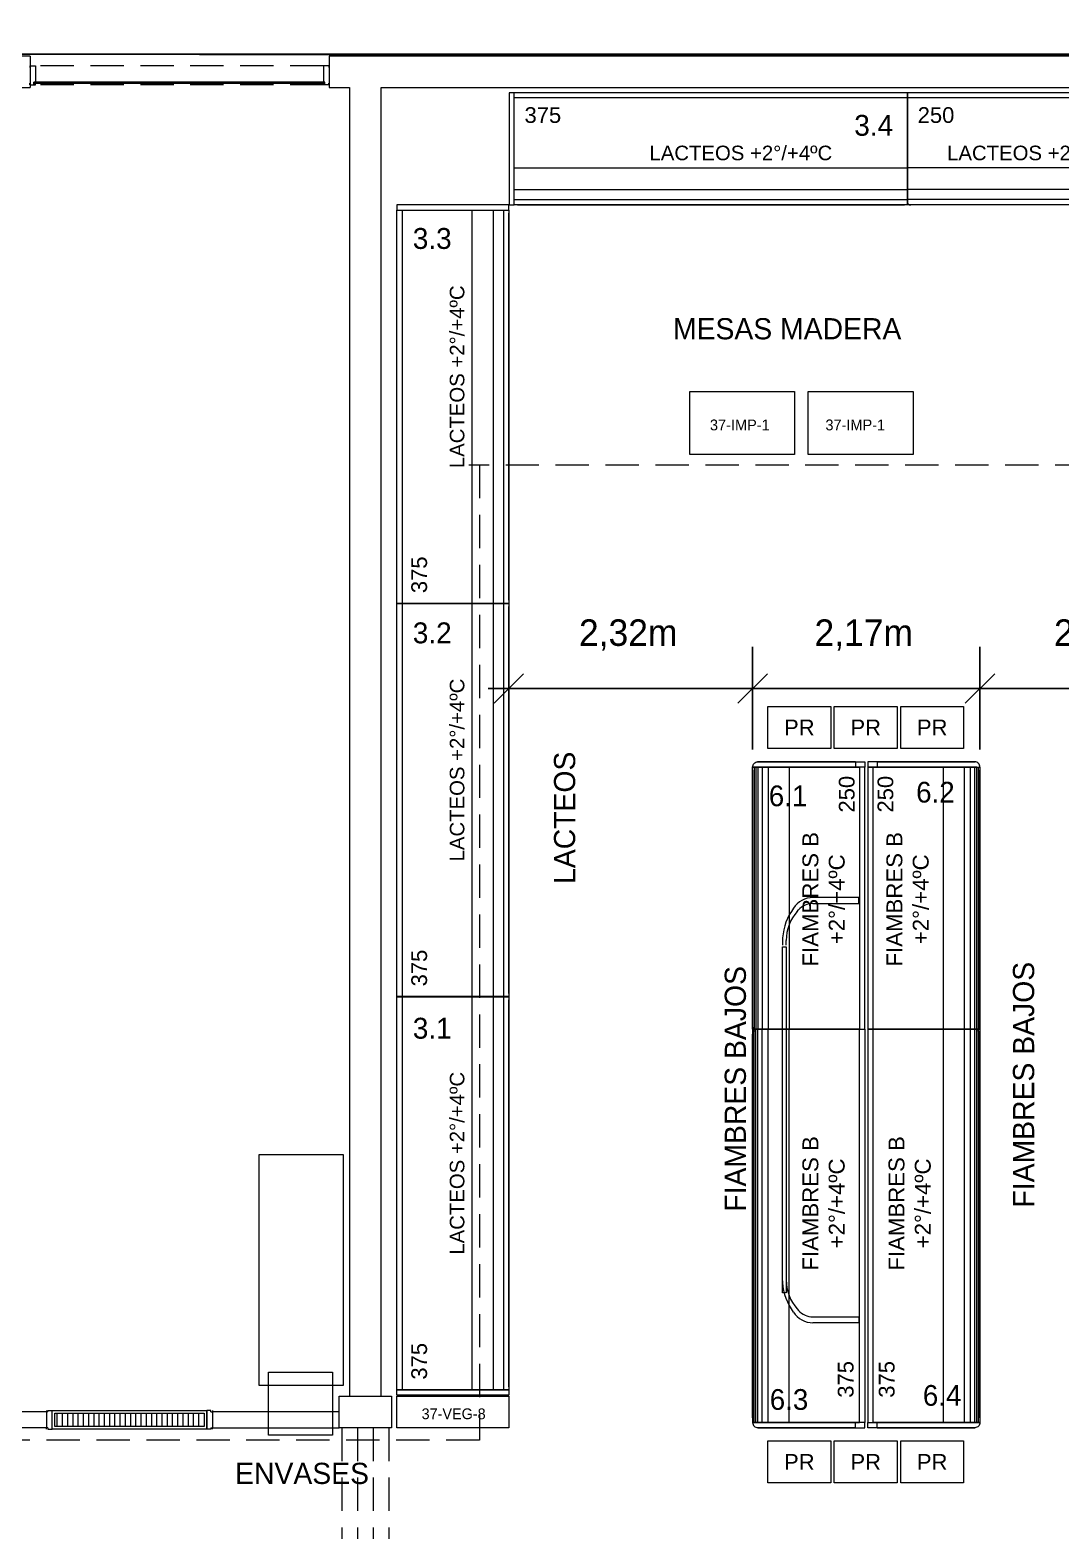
# Model space of a CAD drawing. Header units: metres. Extents: x 1411 to 1550, y 2159 to 2211.
# Drawn here: x 1502.07 to 1511.9, y 2184.21 to 2198.52 of the extents above; entities that cross this region are included whole.
import ezdxf

# ---------------------------------------------------------------- set-up
doc = ezdxf.new("R2010")
doc.units = ezdxf.units.M
doc.header["$LTSCALE"] = 0.635
doc.header["$PDMODE"] = 1
doc.header["$PDSIZE"] = -2
doc.linetypes.add('STYLE_10', pattern=[0.749969, 0.500031, -0.249939])
for name, color, linetype in [('37-Plantas-05', 7, 'Continuous'), ('Cotas', 7, 'Continuous'), ('movimientos', 30, 'Continuous'), ('Nuevo', 162, 'Continuous'), ('Numeros equip frio', 1, 'Continuous'), ('Numeros Equip madera', 212, 'Continuous'), ('Superficies', 7, 'Continuous'), ('texto', 7, 'Continuous'), ('Varios', 7, 'Continuous')]:
    doc.layers.add(name, color=color, linetype=linetype)
doc.styles.add('Arial', font='ARIAL.TTF')
doc.styles.add('Futura', font='')
doc.styles.add('Geneva', font='')
doc.styles.get('Futura').set_extended_font_data('Futura')
doc.styles.get('Geneva').set_extended_font_data('Geneva')
doc.dimstyles.new('Arch', dxfattribs={"dimtxt": 0.101055, "dimasz": 0.280603, "dimexe": 0.396875, "dimexo": 0.198437, "dimgap": 0.001587, "dimtad": 1, "dimzin": 11, "dimtxsty": 'Geneva', "dimblk": 'VW_SLASH', "dimcen": 0, "dimdle": 0.001587, "dimadec": 0, "dimazin": 0, "dimtfac": 0.8, "dimtix": 1, "dimtmove": 0, "dimatfit": 0, "dimldrblk": 'VW_FILLEDARROW', "dimfxl": 1, "dimfrac": 2, "dimtolj": 1, "dimtzin": 11, "dimarcsym": 0})

# ---------------------------------------------------------------- blocks, each defined once
blk = doc.blocks.new('MONTECARLO_LACT__375')
at = {"color": 7, "linetype": 'Continuous', "lineweight": 15}
for p, q in [((-0.00164, 1.06667), (3.74833, 1.06667)), ((-0.00164, 0.34833), (3.74836, 0.34833)), ((-0.00164, 0.14407), (3.74836, 0.14407)), ((-0.00164, 0.14407), (3.74836, 0.14407)), ((-0.00164, 0.04667), (3.74836, 0.04667)), ((0.02836, -0.00333), (3.71906, -0.00333))]:
    blk.add_line(p, q, dxfattribs=at)
for points in [[(-0.00164, 1.06667), (3.74805, 1.06667), (3.74805, -0.00333), (-0.00164, -0.00333)], [(-0.00164, 1.06667), (3.74836, 1.06667), (3.74836, 1.01667), (-0.00164, 1.01667)]]:
    blk.add_lwpolyline(points, close=True, dxfattribs=at)
at = {"color": 2, "insert": (0.27127, 0.85221), "char_height": 0.150054, "attachment_point": 5, "line_spacing_factor": 1.003655, "style": 'Arial'}
blk.add_mtext('375', dxfattribs=at)
at = {"color": 2, "insert": (2.15949, 0.49082), "char_height": 0.1387604, "width": 2.1245, "attachment_point": 5, "line_spacing_factor": 1.085341, "style": 'Arial'}
blk.add_mtext('LACTEOS +2°/+4ºC', dxfattribs=at)
blk = doc.blocks.new('MONTECARLO_LACT__250')
at = {"color": 7, "linetype": 'Continuous', "lineweight": 15}
for p, q in [((-0.00019, 1.07167), (-0.00019, 0.03499)), ((2.4998, 1.07167), (2.4998, 0.03499)), ((2.4998, 0.35333), (-0.00019, 0.35333)), ((2.4998, 0.14907), (-0.00019, 0.14907)), ((2.4998, 0.1474), (2.4998, 0.03)), ((2.4998, 0.05166), (-0.00019, 0.05166)), ((2.47966, 0.00167), (0.07502, 0.00167))]:
    blk.add_line(p, q, dxfattribs=at)
for points in [[(-0.00019, 1.07167), (2.4998, 1.07167), (2.4998, 0.00167), (-0.00019, 0.00167)], [(2.4998, 1.07167), (2.4998, 1.02167), (0.00009, 1.02167), (0, 1.07167)]]:
    blk.add_lwpolyline(points, close=True, dxfattribs=at)
blk.add_arc((0.0298, 0.03), 0.02999, 180, 270, dxfattribs=at)
at = {"color": 2, "attachment_point": 5, "style": 'Arial'}
for s, insert, char_height, line_spacing_factor in [('250', (0.27272, 0.85721), 0.150054, 1.003655), ('LACTEOS +2°/+4ºC', (1.2498, 0.49582), 0.1387604, 1.085341)]:
    blk.add_mtext(s, dxfattribs=dict(at, insert=insert, char_height=char_height, line_spacing_factor=line_spacing_factor))
blk = doc.blocks.new('PODIOROJO')
at = {"color": 7, "linetype": 'Continuous', "lineweight": 15}
blk.add_lwpolyline([(-0.3, 0.2), (0.3, 0.2), (0.3, -0.2), (-0.3, -0.2)], close=True, dxfattribs=at)
at = {"color": 2, "insert": (0, 0), "char_height": 0.1501, "attachment_point": 5, "line_spacing_factor": 1.003655, "style": 'Arial'}
blk.add_mtext('PR', dxfattribs=at)
blk = doc.blocks.new('PI1')
at = {"color": 144, "linetype": 'Continuous', "lineweight": 15}
for p, q in [((0, 0.09), (0, 0.07499)), ((0.015, 0.07499), (0, 0.07499)), ((0.015, 0.07499), (0.015, 0.09)), ((0.015, 0.09), (0.055, 0.09)), ((0.055, 0.09), (0.055, -0.09)), ((1.529, 0.09), (1.529, -0.09)), ((1.569, 0.09), (1.529, 0.09)), ((1.569, 0.07499), (1.569, 0.09)), ((1.569, 0.07499), (1.584, 0.07499)), ((1.584, 0.09), (1.584, 0.07499)), ((0.015, -0.07499), (0, -0.07499)), ((0, -0.09), (0, -0.07499)), ((0.015, -0.07499), (0.015, -0.09)), ((0.015, -0.09), (0.055, -0.09)), ((1.569, -0.09), (1.529, -0.09)), ((1.569, -0.07499), (1.584, -0.07499)), ((1.569, -0.07499), (1.569, -0.09)), ((1.584, -0.09), (1.584, -0.07499))]:
    blk.add_line(p, q, dxfattribs=at)
at = {"color": 7, "linetype": 'Continuous', "lineweight": 15}
for p, q in [((0.13, 0.065), (0.13, -0.065)), ((0.18, 0.065), (0.18, -0.065)), ((0.23, 0.065), (0.23, -0.065)), ((0.28, 0.065), (0.28, -0.065)), ((0.33, 0.065), (0.33, -0.065)), ((0.38, 0.065), (0.38, -0.065)), ((0.43, 0.065), (0.43, -0.065)), ((0.48, 0.065), (0.48, -0.065)), ((0.53, 0.065), (0.53, -0.065)), ((0.58, 0.065), (0.58, -0.065)), ((0.63, 0.065), (0.63, -0.065)), ((0.68, 0.065), (0.68, -0.065)), ((0.73, 0.065), (0.73, -0.065)), ((0.78, 0.065), (0.78, -0.065)), ((0.83, 0.065), (0.83, -0.065)), ((0.88, 0.065), (0.88, -0.065)), ((0.93, 0.065), (0.93, -0.065)), ((0.98, 0.065), (0.98, -0.065)), ((1.03, 0.065), (1.03, -0.065)), ((1.08, 0.065), (1.08, -0.065)), ((1.13, 0.065), (1.13, -0.065)), ((1.18, 0.065), (1.18, -0.065)), ((1.23, 0.065), (1.23, -0.065)), ((1.28, 0.065), (1.28, -0.065)), ((1.33, 0.065), (1.33, -0.065)), ((1.38, 0.065), (1.38, -0.065)), ((1.43, 0.065), (1.43, -0.065)), ((1.48, 0.065), (1.48, -0.065))]:
    blk.add_line(p, q, dxfattribs=at)
for points in [[(0.055, 0.09), (1.529, 0.09), (1.529, -0.09), (0.055, -0.09)], [(0.08, 0.065), (1.504, 0.065), (1.504, -0.065), (0.08, -0.065)]]:
    blk.add_lwpolyline(points, close=True, dxfattribs=at)
blk = doc.blocks.new('GROUP-66')
at = {"color": 144, "linetype": 'Continuous', "lineweight": 15}
for p, q in [((13.01654, 40.20491), (13.06881, 40.20491)), ((13.01654, 40.20491), (13.01654, 40.18991)), ((13.06881, 40.20491), (13.06881, 40.04991)), ((15.86776, 40.20491), (15.81549, 40.20491)), ((15.81549, 40.20491), (15.81549, 40.04991)), ((15.86776, 40.20491), (15.86776, 40.18991)), ((13.01654, 40.02491), (13.01654, 40.03991)), ((13.01654, 40.02491), (13.05455, 40.02491)), ((13.05455, 40.02491), (13.05455, 40.04991)), ((13.06881, 40.04991), (13.05455, 40.04991)), ((13.05588, 40.03741), (13.06881, 40.03741)), ((13.05588, 40.02491), (13.06881, 40.02491)), ((13.06881, 40.02491), (13.06881, 40.03741)), ((15.81549, 40.04991), (15.82974, 40.04991)), ((15.82841, 40.03741), (15.81549, 40.03741)), ((15.81549, 40.02491), (15.81549, 40.03741)), ((15.82841, 40.02491), (15.81549, 40.02491)), ((15.82974, 40.02491), (15.82974, 40.04991)), ((15.86776, 40.02491), (15.82974, 40.02491)), ((15.86776, 40.02491), (15.86776, 40.03991))]:
    blk.add_line(p, q, dxfattribs=at)
at = {"color": 2, "linetype": 'STYLE_10', "lineweight": 15}
for p, q in [((15.81549, 40.20491), (13.06881, 40.20491)), ((15.81549, 40.02491), (13.06881, 40.02491))]:
    blk.add_line(p, q, dxfattribs=at)
at = {"color": 151, "linetype": 'Continuous', "lineweight": 15}
blk.add_lwpolyline([(15.82841, 40.04771), (13.05588, 40.04771), (13.05588, 40.04351), (13.05588, 40.03941), (15.82841, 40.03941)], close=True, dxfattribs=at)
blk = doc.blocks.new('*D274')
at = {"color": 0, "linetype": 'Continuous', "lineweight": -2}
for p, q in [((1511.128, 2191.659), (1511.128, 2192.638)), ((1513.329, 2191.684), (1513.329, 2192.638)), ((1511.128, 2192.241), (1510.93, 2192.241)), ((1513.329, 2192.241), (1511.128, 2192.241)), ((1513.528, 2192.241), (1513.329, 2192.241))]:
    blk.add_line(p, q, dxfattribs=at)
at = {"color": 0, "linetype": 'Continuous', "lineweight": 20}
for p, q in [((1511.269, 2192.381), (1510.988, 2192.101)), ((1513.189, 2192.101), (1513.47, 2192.381))]:
    blk.add_line(p, q, dxfattribs=at)
at = {"layer": 'Defpoints', "color": 0, "lineweight": 0}
for p in [(1513.329, 2192.241), (1511.128, 2191.46), (1513.329, 2191.485)]:
    blk.add_point(p, dxfattribs=at)
at = {"color": 0, "insert": (1511.834, 2192.899), "char_height": 0.2526, "attachment_point": 1, "line_spacing_factor": 0.96736, "style": 'Geneva'}
blk.add_mtext('2,2m', dxfattribs=at)
blk = doc.blocks.new('VW_FILLEDARROW')
at = {"color": 0, "lineweight": -2}
blk.add_solid([(0, 0), (-1.414, -0.379), (-1.414, 0.379)], dxfattribs=at)
blk = doc.blocks.new('VW_SLASH')
at = {"color": 0, "linetype": 'ByBlock', "lineweight": -2}
blk.add_line((0, 0), (-1, 0), dxfattribs=at)
at = {"color": 0, "linetype": 'ByBlock', "lineweight": 20}
blk.add_line((-0.5, -0.5), (0.5, 0.5), dxfattribs=at)
blk = doc.blocks.new('*D275')
at = {"color": 0, "linetype": 'Continuous', "lineweight": -2}
for p, q in [((1508.96, 2191.659), (1508.96, 2192.638)), ((1511.128, 2191.659), (1511.128, 2192.638)), ((1508.96, 2192.241), (1508.762, 2192.241)), ((1511.128, 2192.241), (1508.96, 2192.241)), ((1511.327, 2192.241), (1511.128, 2192.241))]:
    blk.add_line(p, q, dxfattribs=at)
at = {"color": 0, "linetype": 'Continuous', "lineweight": 20}
for p, q in [((1509.1, 2192.381), (1508.82, 2192.101)), ((1510.988, 2192.101), (1511.269, 2192.381))]:
    blk.add_line(p, q, dxfattribs=at)
at = {"layer": 'Defpoints', "color": 0, "lineweight": 0}
for p in [(1511.128, 2192.241), (1508.96, 2191.46), (1511.128, 2191.46)]:
    blk.add_point(p, dxfattribs=at)
at = {"color": 0, "insert": (1509.55, 2192.899), "char_height": 0.2526, "attachment_point": 1, "line_spacing_factor": 0.96736, "style": 'Geneva'}
blk.add_mtext('2,17m', dxfattribs=at)
blk = doc.blocks.new('*D276')
at = {"color": 0, "linetype": 'Continuous', "lineweight": -2}
for p, q in [((1506.636, 2192.883), (1506.636, 2191.844)), ((1508.96, 2191.659), (1508.96, 2192.638)), ((1506.636, 2192.241), (1506.438, 2192.241)), ((1508.96, 2192.241), (1506.636, 2192.241)), ((1509.159, 2192.241), (1508.96, 2192.241))]:
    blk.add_line(p, q, dxfattribs=at)
at = {"color": 0, "linetype": 'Continuous', "lineweight": 20}
for p, q in [((1506.776, 2192.381), (1506.496, 2192.101)), ((1508.82, 2192.101), (1509.1, 2192.381))]:
    blk.add_line(p, q, dxfattribs=at)
at = {"layer": 'Defpoints', "color": 0, "lineweight": 0}
for p in [(1506.636, 2193.082), (1508.96, 2192.241), (1508.96, 2191.46)]:
    blk.add_point(p, dxfattribs=at)
at = {"color": 0, "insert": (1507.304, 2192.899), "char_height": 0.2526, "attachment_point": 1, "line_spacing_factor": 0.96736, "style": 'Geneva'}
blk.add_mtext('2,32m', dxfattribs=at)

msp = doc.modelspace()

# ---------------------------------------------------------------- linework, layer by layer
at = {"layer": '37-Plantas-05', "color": 83, "linetype": 'Continuous', "lineweight": 15}
for p, q in [((1526.247, 2198.271), (1504.92, 2198.271)), ((1505.416, 2197.971), (1524.036, 2197.971))]:
    msp.add_line(p, q, dxfattribs=at)
at = {"layer": '37-Plantas-05', "color": 2, "linetype": 'STYLE_10', "lineweight": 15}
for p, q in [((1505.041, 2185.191), (1505.041, 2164.604)), ((1505.191, 2185.191), (1505.191, 2164.604)), ((1505.341, 2185.191), (1505.341, 2164.604)), ((1505.491, 2185.191), (1505.491, 2164.604))]:
    msp.add_line(p, q, dxfattribs=at)
at = {"layer": 'movimientos', "color": 111, "linetype": 'Continuous', "lineweight": 15}
for points in [[(1504.254, 2187.796), (1505.054, 2187.796), (1505.054, 2185.595), (1504.254, 2185.595)], [(1504.344, 2185.72), (1504.954, 2185.72), (1504.954, 2185.12), (1504.344, 2185.12)]]:
    msp.add_lwpolyline(points, close=True, dxfattribs=at)
at = {"layer": 'Nuevo', "color": 83, "linetype": 'Continuous', "lineweight": 15}
for p, q in [((1502.069, 2198.271), (1501.669, 2198.271)), ((1502.069, 2198.271), (1502.069, 2197.971)), ((1504.92, 2198.271), (1504.92, 2197.971)), ((1501.669, 2197.971), (1502.069, 2197.971)), ((1504.92, 2197.971), (1505.116, 2197.971)), ((1505.016, 2185.341), (1503.809, 2185.341)), ((1503.809, 2185.341), (1503.809, 2185.191)), ((1503.809, 2185.191), (1505.016, 2185.191))]:
    msp.add_line(p, q, dxfattribs=at)
at = {"layer": 'Nuevo', "color": 2, "linetype": 'STYLE_10', "lineweight": 15}
for p, q in [((1522.638, 2194.371), (1506.254, 2194.371)), ((1506.354, 2194.371), (1506.354, 2185.071)), ((1506.354, 2185.071), (1488.937, 2185.071))]:
    msp.add_line(p, q, dxfattribs=at)
at = {"layer": 'Nuevo', "color": 7, "linetype": 'Continuous', "lineweight": 15}
for p, q in [((1509.942, 2191.49), (1508.96, 2191.49)), ((1508.96, 2191.46), (1508.96, 2189.02)), ((1508.975, 2191.486), (1508.975, 2188.99)), ((1508.99, 2191.49), (1508.99, 2188.99)), ((1508.99, 2191.49), (1509.98, 2191.49)), ((1509.942, 2191.54), (1509.005, 2191.54)), ((1509.01, 2191.49), (1509.01, 2188.99)), ((1509.05, 2191.49), (1509.05, 2188.99)), ((1509.108, 2191.49), (1509.108, 2188.99)), ((1509.308, 2191.49), (1509.308, 2188.99)), ((1509.942, 2191.54), (1509.942, 2191.49)), ((1511.098, 2191.49), (1510.108, 2191.49)), ((1510.147, 2191.54), (1511.083, 2191.54)), ((1510.147, 2191.54), (1510.147, 2191.49)), ((1510.147, 2191.49), (1511.128, 2191.49)), ((1510.78, 2188.99), (1510.78, 2191.49)), ((1510.981, 2188.99), (1510.981, 2191.49)), ((1511.038, 2188.99), (1511.038, 2191.49)), ((1511.078, 2188.99), (1511.078, 2191.49)), ((1511.098, 2188.99), (1511.098, 2191.49)), ((1511.113, 2188.994), (1511.113, 2191.49)), ((1511.128, 2189.02), (1511.128, 2191.46)), ((1509.349, 2190.145), (1509.329, 2190.114)), ((1509.973, 2190.247), (1509.535, 2190.247)), ((1509.535, 2190.19), (1509.973, 2190.19)), ((1509.973, 2190.19), (1509.973, 2190.247)), ((1509.385, 2190.114), (1509.397, 2190.128)), ((1509.244, 2189.824), (1509.244, 2189.794)), ((1509.244, 2186.476), (1509.244, 2189.778)), ((1509.244, 2189.778), (1509.28, 2189.778)), ((1509.28, 2189.794), (1509.28, 2189.837)), ((1509.28, 2189.778), (1509.28, 2186.476)), ((1508.96, 2185.285), (1508.96, 2188.945)), ((1508.975, 2185.246), (1508.975, 2188.99)), ((1508.99, 2188.99), (1509.98, 2188.99)), ((1508.99, 2188.99), (1509.98, 2188.99)), ((1508.99, 2185.24), (1508.99, 2188.99)), ((1509.01, 2185.24), (1509.01, 2188.99)), ((1509.05, 2185.24), (1509.05, 2188.99)), ((1509.108, 2185.24), (1509.108, 2188.99)), ((1509.308, 2185.24), (1509.308, 2188.99)), ((1510.108, 2188.99), (1510.058, 2188.99)), ((1510.058, 2188.99), (1510.058, 2185.24)), ((1511.098, 2188.99), (1510.108, 2188.99)), ((1510.108, 2185.24), (1510.108, 2188.99)), ((1511.098, 2188.99), (1510.108, 2188.99)), ((1510.78, 2185.24), (1510.78, 2188.99)), ((1510.981, 2185.24), (1510.981, 2188.99)), ((1511.038, 2185.24), (1511.038, 2188.99)), ((1511.078, 2185.24), (1511.078, 2188.99)), ((1511.098, 2185.24), (1511.098, 2188.99)), ((1511.113, 2185.246), (1511.113, 2188.99)), ((1511.128, 2185.285), (1511.128, 2188.945)), ((1509.244, 2186.614), (1509.244, 2186.644)), ((1509.28, 2186.644), (1509.28, 2186.601)), ((1509.28, 2186.476), (1509.244, 2186.476)), ((1509.349, 2186.293), (1509.329, 2186.324)), ((1509.385, 2186.324), (1509.397, 2186.31)), ((1509.535, 2186.248), (1509.973, 2186.248)), ((1509.973, 2186.191), (1509.535, 2186.191)), ((1509.973, 2186.248), (1509.973, 2186.191)), ((1509.942, 2185.241), (1508.96, 2185.241)), ((1509.942, 2185.191), (1509.005, 2185.191)), ((1509.942, 2185.191), (1509.942, 2185.241)), ((1510.058, 2185.24), (1510.108, 2185.24)), ((1510.147, 2185.191), (1510.147, 2185.241)), ((1510.147, 2185.241), (1511.128, 2185.241)), ((1510.147, 2185.191), (1511.083, 2185.191))]:
    msp.add_line(p, q, dxfattribs=at)
at = {"layer": 'Nuevo', "color": 111, "linetype": 'Continuous', "lineweight": 15}
for p, q in [((1502.225, 2185.341), (1501.891, 2185.341)), ((1502.225, 2185.341), (1502.225, 2185.191)), ((1503.809, 2185.341), (1503.809, 2185.191)), ((1502.225, 2185.191), (1501.741, 2185.191))]:
    msp.add_line(p, q, dxfattribs=at)
for points in [[(1506.687, 2197.921), (1506.637, 2197.921), (1506.637, 2196.851), (1506.687, 2196.851)], [(1506.636, 2196.851), (1505.566, 2196.851), (1505.566, 2196.801), (1506.636, 2196.801)], [(1508.36, 2195.071), (1509.36, 2195.071), (1509.36, 2194.471), (1508.36, 2194.471)], [(1509.49, 2195.071), (1510.49, 2195.071), (1510.49, 2194.471), (1509.49, 2194.471)], [(1506.636, 2185.502), (1505.566, 2185.502), (1505.566, 2185.552), (1506.636, 2185.552)], [(1505.566, 2185.491), (1506.636, 2185.491), (1506.636, 2185.191), (1505.566, 2185.191)]]:
    msp.add_lwpolyline(points, close=True, dxfattribs=at)
at = {"layer": 'Nuevo', "color": 7, "linetype": 'Continuous', "lineweight": 15, "flags": 128}
for points in [[(1508.96, 2191.49), (1508.96, 2191.491), (1508.96, 2191.491, -0.193929), (1508.974, 2191.526), (1508.974, 2191.526), (1508.974, 2191.526), (1508.974, 2191.526, -0.203955), (1509.008, 2191.54), (1509.008, 2191.54), (1510.03, 2191.54), (1510.03, 2191.49), (1509.008, 2191.49)], [(1511.128, 2191.49), (1511.128, 2191.491), (1511.128, 2191.491, 0.193929), (1511.114, 2191.526), (1511.114, 2191.526), (1511.114, 2191.526, 0.204063), (1511.08, 2191.54), (1510.058, 2191.54), (1510.058, 2191.49), (1511.08, 2191.49)], [(1508.96, 2185.241), (1508.96, 2185.241), (1508.96, 2185.241, 0.193929), (1508.974, 2185.206), (1508.974, 2185.206), (1508.974, 2185.206), (1508.974, 2185.206, 0.203865), (1509.008, 2185.191), (1509.008, 2185.191), (1510.03, 2185.191), (1510.03, 2185.241), (1509.008, 2185.241)], [(1511.128, 2185.241), (1511.128, 2185.241), (1511.128, 2185.241, -0.193929), (1511.114, 2185.206), (1511.114, 2185.206), (1511.114, 2185.206, -0.203905), (1511.08, 2185.191), (1510.058, 2185.191), (1510.058, 2185.241), (1511.08, 2185.241)]]:
    msp.add_lwpolyline(points, format="xyb", dxfattribs=at)
at = {"layer": 'Nuevo', "color": 7, "linetype": 'Continuous', "lineweight": 15}
for points in [[(1509.98, 2191.49), (1509.98, 2188.99), (1508.96, 2188.99), (1508.96, 2191.49)], [(1510.03, 2191.49), (1509.98, 2191.49), (1509.98, 2188.99), (1510.03, 2188.99)], [(1510.058, 2188.99), (1510.108, 2188.99), (1510.108, 2191.49), (1510.058, 2191.49)], [(1510.108, 2188.99), (1510.108, 2191.49), (1511.128, 2191.49), (1511.128, 2188.99)], [(1509.98, 2185.24), (1509.98, 2188.99), (1508.96, 2188.99), (1508.96, 2185.24)], [(1510.03, 2185.24), (1509.98, 2185.24), (1509.98, 2188.99), (1510.03, 2188.99)], [(1510.108, 2185.24), (1510.108, 2188.99), (1511.128, 2188.99), (1511.128, 2185.24)]]:
    msp.add_lwpolyline(points, close=True, dxfattribs=at)
for centre, radius, start, end in [((1509.535, 2190.025), 0.221, 90, 147.2196), ((1509.535, 2190.006), 0.184, 90, 138.5377), ((1509.78, 2189.824), 0.536, 147.2015, 180), ((1509.698, 2189.837), 0.418, 138.4754, 180.0192), ((1508.99, 2189.02), 0.03, 180, 270), ((1511.098, 2189.02), 0.03, 270, 0), ((1508.99, 2188.945), 0.03, 90, 180), ((1511.098, 2188.945), 0.03, 0, 90), ((1509.78, 2186.614), 0.537, 180, 212.7773), ((1509.698, 2186.601), 0.418, 179.9794, 221.527), ((1509.535, 2186.413), 0.221, 212.8024, 270), ((1509.535, 2186.432), 0.184, 221.5101, 270)]:
    msp.add_arc(centre, radius, start, end, dxfattribs=at)
at = {"layer": 'Superficies', "color": 190, "linetype": 'Continuous', "lineweight": 9}
msp.add_lwpolyline([(1418.25, 2206.692), (1532.724, 2206.64), (1532.724, 2206.654), (1532.934, 2206.64), (1532.724, 2206.64), (1532.775, 2198.271), (1481.867, 2198.291), (1481.867, 2171.841), (1484.729, 2171.841), (1484.729, 2174.091), (1487.541, 2174.076), (1487.591, 2169.021), (1489.53, 2169.021), (1489.53, 2164.404), (1489.53, 2163.254), (1475.867, 2163.254)], dxfattribs=at)
msp.add_lwpolyline([(1487.591, 2198.291), (1532.972, 2198.291), (1532.972, 2165.533), (1487.591, 2165.533)], close=True, dxfattribs=at)
at = {"layer": 'Varios', "color": 83, "linetype": 'Continuous', "lineweight": 15}
for p, q in [((1505.116, 2197.971), (1505.116, 2185.491)), ((1505.416, 2185.491), (1505.416, 2197.971))]:
    msp.add_line(p, q, dxfattribs=at)
msp.add_lwpolyline([(1505.016, 2185.491), (1505.516, 2185.491), (1505.516, 2185.191), (1505.016, 2185.191)], close=True, dxfattribs=at)

# ---------------------------------------------------------------- block references
at = {"layer": 'Nuevo', "color": 151}
msp.add_blockref('GROUP-66', (1489.052, 2157.973), dxfattribs=at)
at = {"layer": 'Nuevo', "color": 111}
for name, p in [('MONTECARLO_LACT__375', (1506.688, 2196.855)), ('MONTECARLO_LACT__250', (1510.436, 2196.85))]:
    msp.add_blockref(name, p, dxfattribs=at)
for name, p, rotation in [('MONTECARLO_LACT__375', (1506.633, 2193.053), 90), ('MONTECARLO_LACT__375', (1506.633, 2189.303), 90), ('MONTECARLO_LACT__375', (1506.633, 2185.553), 90), ('PI1', (1503.809, 2185.266), 180)]:
    msp.add_blockref(name, p, dxfattribs=dict(at, rotation=rotation))
at = {"layer": 'Nuevo', "color": 1}
for p in [(1509.405, 2191.869), (1510.038, 2191.869), (1510.672, 2191.869), (1509.405, 2184.865), (1510.038, 2184.865), (1510.672, 2184.865)]:
    msp.add_blockref('PODIOROJO', p, dxfattribs=at)

# ---------------------------------------------------------------- texts
at = {"layer": 'Nuevo', "color": 2, "attachment_point": 5, "rotation": 90, "style": 'Arial'}
for s, insert, char_height, line_spacing_factor in [('250', (1509.858, 2191.232), 0.1501, 1.003655), ('250', (1510.227, 2191.232), 0.1501, 1.003655), ('FIAMBRES B\\P+2°/+4ºC', (1509.637, 2190.23), 0.1516, 0.993414), ('FIAMBRES B\\P+2°/+4ºC', (1510.438, 2190.23), 0.1516, 0.993414), ('FIAMBRES B\\P+2°/+4ºC', (1509.637, 2187.33), 0.1516, 0.993414), ('FIAMBRES B\\P+2°/+4ºC', (1510.458, 2187.33), 0.1516, 0.993414), ('375', (1509.848, 2185.652), 0.1501, 1.003655), ('375', (1510.239, 2185.652), 0.1501, 1.003655)]:
    msp.add_mtext(s, dxfattribs=dict(at, insert=insert, char_height=char_height, line_spacing_factor=line_spacing_factor))
at = {"layer": 'Numeros equip frio', "color": 190, "attachment_point": 1, "line_spacing_factor": 0.96736, "style": 'Futura'}
for s, insert, char_height in [('3.4', (1509.929, 2197.71), 0.1993), ('3.3', (1505.719, 2196.631), 0.1993), ('3.2', (1505.719, 2192.87), 0.1993), ('6.1', (1509.114, 2191.315), 0.1977), ('6.2', (1510.519, 2191.35), 0.1977), ('3.1', (1505.719, 2189.1), 0.1993), ('6.3', (1509.123, 2185.559), 0.1977), ('6.4', (1510.583, 2185.598), 0.1977)]:
    msp.add_mtext(s, dxfattribs=dict(at, insert=insert, char_height=char_height))
at = {"layer": 'Numeros Equip madera', "color": 255, "attachment_point": 1, "line_spacing_factor": 0.96736, "style": 'Futura'}
for s, insert, char_height in [('37-IMP-1', (1508.553, 2194.805), 0.1035), ('37-IMP-1', (1509.654, 2194.805), 0.1035), ('37-VEG-8', (1505.803, 2185.375), 0.1027)]:
    msp.add_mtext(s, dxfattribs=dict(at, insert=insert, char_height=char_height))
at = {"layer": 'texto', "color": 2, "width": 3.825, "attachment_point": 5, "line_spacing_factor": 1.490296, "style": 'Futura'}
for s, insert, char_height in [('MESAS MADERA', (1509.289, 2195.669), 0.20211), ('ENVASES', (1504.663, 2184.754), 0.2021)]:
    msp.add_mtext(s, dxfattribs=dict(at, insert=insert, char_height=char_height))
at = {"layer": 'texto', "color": 2, "attachment_point": 5, "rotation": 90, "line_spacing_factor": 1.490296, "style": 'Futura'}
for s, insert, char_height, width in [('LACTEOS\\P', (1507.168, 2191.007), 0.2021, 1.29238), ('FIAMBRES BAJOS', (1508.796, 2188.422), 0.20211, 2.25736), ('FIAMBRES BAJOS', (1511.545, 2188.462), 0.20211, 2.25736)]:
    msp.add_mtext(s, dxfattribs=dict(at, insert=insert, char_height=char_height, width=width))

# ---------------------------------------------------------------- dimensions: what is measured, and where the dimension line sits
at = {"layer": 'Cotas', "color": 190, "linetype": 'Continuous', "lineweight": 9}
for base, p1, p2, picture, middle in [((1508.96, 2192.241), (1506.636, 2193.082), (1508.96, 2191.46), '*D276', (1507.798, 2192.241)), ((1511.128, 2192.241), (1508.96, 2191.46), (1511.128, 2191.46), '*D275', (1510.044, 2192.241)), ((1513.329, 2192.241), (1511.128, 2191.46), (1513.329, 2191.485), '*D274', (1512.229, 2192.241))]:
    dim = msp.add_linear_dim(base=base, p1=p1, p2=p2, dimstyle='Arch', override={"dimtxt": 0.252642, "dimgap": 0.3175, "dimpost": '<>m', "dimtxsty": 'Arial', "dimtmove": 2}, dxfattribs=at)
    dim.commit()
    dim.dimension.update_dxf_attribs({"geometry": picture, "text_midpoint": middle})

doc.saveas('drawing.dxf')
